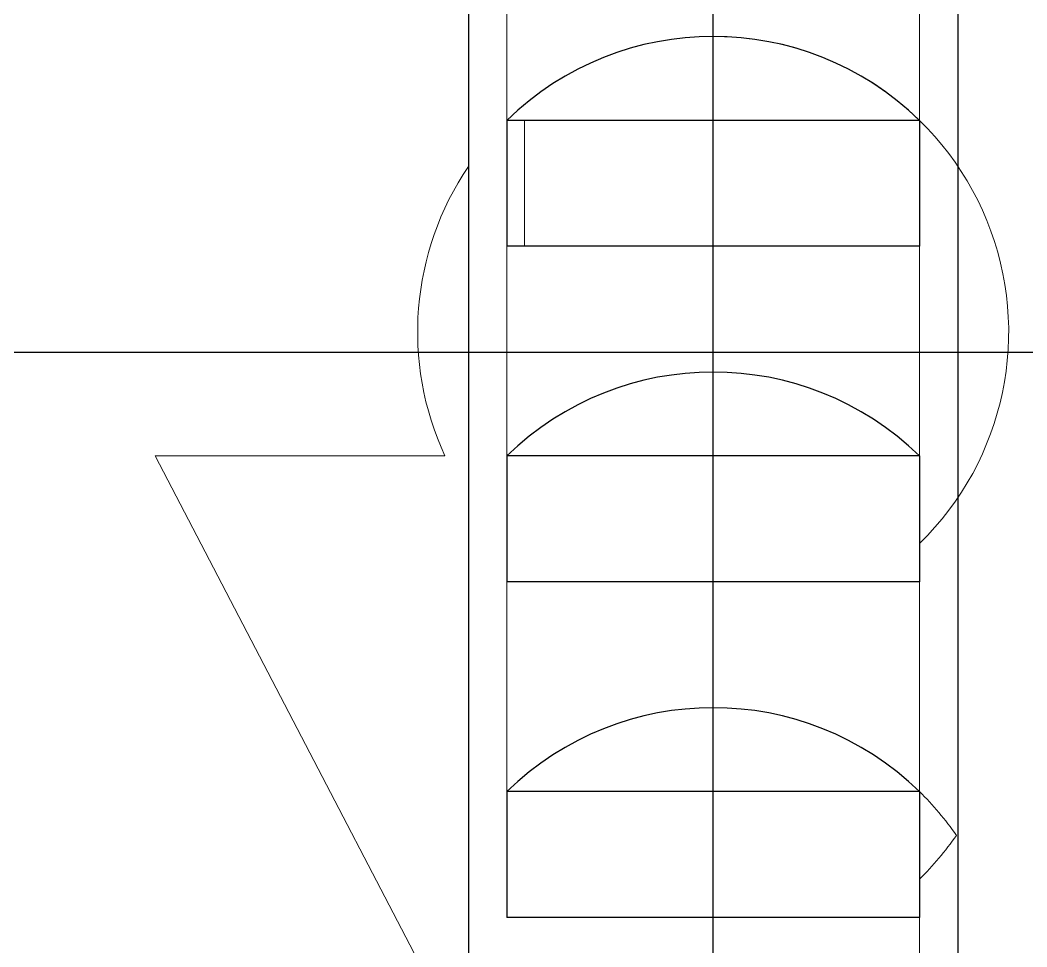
# Model space of a CAD drawing. Header units: millimetres. Extents: x 2148 to 2681, y 758 to 986.
# Drawn here: x 2428.96354 to 2428.97687, y 950.82143 to 950.83371 of the extents above; entities that cross this region are included whole.
import ezdxf

# ---------------------------------------------------------------- set-up
doc = ezdxf.new("R2010")
doc.units = ezdxf.units.MM
for name, color, linetype in [('0.4', 121, 'Continuous'), ('contrucion line05', 86, 'Continuous'), ('ELAYOUT', 4, 'Continuous')]:
    doc.layers.add(name, color=color, linetype=linetype)

msp = doc.modelspace()

# ---------------------------------------------------------------- linework, layer by layer
at = {"layer": '0.4', "color": 86, "lineweight": 0, "ltscale": 0.5}
for p, q in [((2428.969477323135, 950.8317705700174, -1.108796173853822e-08), (2428.969477323135, 950.8510831314924, -1.108796173853822e-08)), ((2428.969477323135, 950.8317705700174, -1.108796173853822e-08), (2428.969477323135, 950.8510831314924, -1.108796173853822e-08)), ((2428.969477323135, 950.8317705700174, -1.108796173853822e-08), (2428.969477323135, 950.8510831314924, -1.108796173853822e-08)), ((2428.969477323135, 950.8317705700174, -1.108796173853822e-08), (2428.969477323135, 950.8510831314924, -1.108796173853822e-08)), ((2428.969477323135, 950.8317705700174, -1.108796173853822e-08), (2428.969477323135, 950.8510831314924, -1.108796173853822e-08)), ((2428.969477323135, 950.8317705700174, -1.108796173853822e-08), (2428.969477323135, 950.8510831314924, -1.108796173853822e-08)), ((2428.969477323135, 950.8317705700174, -1.108796173853822e-08), (2428.969477323135, 950.8510831314924, -1.108796173853822e-08)), ((2428.969477323135, 950.8317705700174, -1.108796173853822e-08), (2428.969477323135, 950.8510831314924, -1.108796173853822e-08)), ((2428.969477323135, 950.8317705700174, -1.108796173853822e-08), (2428.969477323135, 950.8510831314924, -1.108796173853822e-08)), ((2428.969477323135, 950.8317705700174, -1.108796173853822e-08), (2428.969477323135, 950.8510831314924, -1.108796173853822e-08)), ((2428.972718055771, 950.8510831314924, -1.108796173853822e-08), (2428.972718055771, 950.8334905828668, -1.108796173853822e-08)), ((2428.972718055771, 950.8510831314924, -1.108796173853822e-08), (2428.972718055771, 950.8334905828668, -1.108796173853822e-08)), ((2428.972718055771, 950.8510831314924, -1.108796173853822e-08), (2428.972718055771, 950.8334905828668, -1.108796173853822e-08)), ((2428.972718055771, 950.8510831314924, -1.108796173853822e-08), (2428.972718055771, 950.8334905828668, -1.108796173853822e-08)), ((2428.972718055771, 950.8510831314924, -1.108796173853822e-08), (2428.972718055771, 950.8334905828668, -1.108796173853822e-08)), ((2428.972718055771, 950.8510831314924, -1.108796173853822e-08), (2428.972718055771, 950.8334905828668, -1.108796173853822e-08)), ((2428.972718055771, 950.8510831314924, -1.108796173853822e-08), (2428.972718055771, 950.8334905828668, -1.108796173853822e-08)), ((2428.972718055771, 950.8510831314924, -1.108796173853822e-08), (2428.972718055771, 950.8334905828668, -1.108796173853822e-08)), ((2428.972718055771, 950.8510831314924, -1.108796173853822e-08), (2428.972718055771, 950.8334905828668, -1.108796173853822e-08)), ((2428.972718055771, 950.8510831314924, -1.108796173853822e-08), (2428.972718055771, 950.8334905828668, -1.108796173853822e-08)), ((2428.969986581132, 950.8323794745373, -1.108796173853822e-08), (2428.969986581132, 950.8412683412024, -1.108796173853822e-08)), ((2428.969986581132, 950.8323794745373, -1.108796173853822e-08), (2428.969986581132, 950.8412683412024, -1.108796173853822e-08)), ((2428.969986581132, 950.8323794745373, -1.108796173853822e-08), (2428.969986581132, 950.8412683412024, -1.108796173853822e-08)), ((2428.969986581132, 950.8323794745373, -1.108796173853822e-08), (2428.969986581132, 950.8412683412024, -1.108796173853822e-08)), ((2428.969986581132, 950.8323794745373, -1.108796173853822e-08), (2428.969986581132, 950.8412683412024, -1.108796173853822e-08)), ((2428.969986581132, 950.8323794745373, -1.108796173853822e-08), (2428.969986581132, 950.8412683412024, -1.108796173853822e-08)), ((2428.969986581132, 950.8323794745373, -1.108796173853822e-08), (2428.969986581132, 950.8412683412024, -1.108796173853822e-08)), ((2428.969986581132, 950.8323794745373, -1.108796173853822e-08), (2428.969986581132, 950.8412683412024, -1.108796173853822e-08)), ((2428.969986581132, 950.8323794745373, -1.108796173853822e-08), (2428.969986581132, 950.8412683412024, -1.108796173853822e-08)), ((2428.969986581132, 950.8323794745373, -1.108796173853822e-08), (2428.969986581132, 950.8412683412024, -1.108796173853822e-08)), ((2428.975449530427, 950.8412683412024, -1.108796173853822e-08), (2428.975449530427, 950.8218239453706, -1.108796173853822e-08)), ((2428.975449530427, 950.8412683412024, -1.108796173853822e-08), (2428.975449530427, 950.8218239453706, -1.108796173853822e-08)), ((2428.975449530427, 950.8412683412024, -1.108796173853822e-08), (2428.975449530427, 950.8218239453706, -1.108796173853822e-08)), ((2428.975449530427, 950.8412683412024, -1.108796173853822e-08), (2428.975449530427, 950.8218239453706, -1.108796173853822e-08)), ((2428.975449530427, 950.8412683412024, -1.108796173853822e-08), (2428.975449530427, 950.8218239453706, -1.108796173853822e-08)), ((2428.975449530427, 950.8412683412024, -1.108796173853822e-08), (2428.975449530427, 950.8218239453706, -1.108796173853822e-08)), ((2428.975449530427, 950.8412683412024, -1.108796173853822e-08), (2428.975449530427, 950.8218239453706, -1.108796173853822e-08)), ((2428.975449530427, 950.8412683412024, -1.108796173853822e-08), (2428.975449530427, 950.8218239453706, -1.108796173853822e-08)), ((2428.975449530427, 950.8412683412024, -1.108796173853822e-08), (2428.975449530427, 950.8218239453706, -1.108796173853822e-08)), ((2428.975449530427, 950.8412683412024, -1.108796173853822e-08), (2428.975449530427, 950.8218239453706, -1.108796173853822e-08)), ((2428.969986581132, 950.8218239453706, -1.108796173853822e-08), (2428.969986581132, 950.8323794745373, -1.108796173853822e-08)), ((2428.970218062027, 950.8323794745373, -1.108796173853822e-08), (2428.969986581132, 950.8323794745373, -1.108796173853822e-08)), ((2428.969986581132, 950.8323794745373, -1.108796173853822e-08), (2428.969986581132, 950.8307128120358, -1.108796173853822e-08)), ((2428.969986581132, 950.8218239453706, -1.108796173853822e-08), (2428.969986581132, 950.8323794745373, -1.108796173853822e-08)), ((2428.970218062027, 950.8323794745373, -1.108796173853822e-08), (2428.969986581132, 950.8323794745373, -1.108796173853822e-08)), ((2428.969986581132, 950.8323794745373, -1.108796173853822e-08), (2428.969986581132, 950.8307128120358, -1.108796173853822e-08)), ((2428.969986581132, 950.8218239453706, -1.108796173853822e-08), (2428.969986581132, 950.8323794745373, -1.108796173853822e-08)), ((2428.970218062027, 950.8323794745373, -1.108796173853822e-08), (2428.969986581132, 950.8323794745373, -1.108796173853822e-08)), ((2428.969986581132, 950.8323794745373, -1.108796173853822e-08), (2428.969986581132, 950.8307128120358, -1.108796173853822e-08)), ((2428.969986581132, 950.8218239453706, -1.108796173853822e-08), (2428.969986581132, 950.8323794745373, -1.108796173853822e-08)), ((2428.970218062027, 950.8323794745373, -1.108796173853822e-08), (2428.969986581132, 950.8323794745373, -1.108796173853822e-08)), ((2428.969986581132, 950.8323794745373, -1.108796173853822e-08), (2428.969986581132, 950.8307128120358, -1.108796173853822e-08)), ((2428.969986581132, 950.8218239453706, -1.108796173853822e-08), (2428.969986581132, 950.8323794745373, -1.108796173853822e-08)), ((2428.970218062027, 950.8323794745373, -1.108796173853822e-08), (2428.969986581132, 950.8323794745373, -1.108796173853822e-08)), ((2428.969986581132, 950.8323794745373, -1.108796173853822e-08), (2428.969986581132, 950.8307128120358, -1.108796173853822e-08)), ((2428.969986581132, 950.8218239453706, -1.108796173853822e-08), (2428.969986581132, 950.8323794745373, -1.108796173853822e-08)), ((2428.970218062027, 950.8323794745373, -1.108796173853822e-08), (2428.969986581132, 950.8323794745373, -1.108796173853822e-08)), ((2428.969986581132, 950.8323794745373, -1.108796173853822e-08), (2428.969986581132, 950.8307128120358, -1.108796173853822e-08)), ((2428.969986581132, 950.8218239453706, -1.108796173853822e-08), (2428.969986581132, 950.8323794745373, -1.108796173853822e-08)), ((2428.970218062027, 950.8323794745373, -1.108796173853822e-08), (2428.969986581132, 950.8323794745373, -1.108796173853822e-08)), ((2428.969986581132, 950.8323794745373, -1.108796173853822e-08), (2428.969986581132, 950.8307128120358, -1.108796173853822e-08)), ((2428.969986581132, 950.8218239453706, -1.108796173853822e-08), (2428.969986581132, 950.8323794745373, -1.108796173853822e-08)), ((2428.970218062027, 950.8323794745373, -1.108796173853822e-08), (2428.969986581132, 950.8323794745373, -1.108796173853822e-08)), ((2428.969986581132, 950.8323794745373, -1.108796173853822e-08), (2428.969986581132, 950.8307128120358, -1.108796173853822e-08)), ((2428.969986581132, 950.8218239453706, -1.108796173853822e-08), (2428.969986581132, 950.8323794745373, -1.108796173853822e-08)), ((2428.970218062027, 950.8323794745373, -1.108796173853822e-08), (2428.969986581132, 950.8323794745373, -1.108796173853822e-08)), ((2428.969986581132, 950.8323794745373, -1.108796173853822e-08), (2428.969986581132, 950.8307128120358, -1.108796173853822e-08)), ((2428.969986581132, 950.8218239453706, -1.108796173853822e-08), (2428.969986581132, 950.8323794745373, -1.108796173853822e-08)), ((2428.970218062027, 950.8323794745373, -1.108796173853822e-08), (2428.969986581132, 950.8323794745373, -1.108796173853822e-08)), ((2428.969986581132, 950.8323794745373, -1.108796173853822e-08), (2428.969986581132, 950.8307128120358, -1.108796173853822e-08)), ((2428.970218062027, 950.8307128120358, -1.108796173853822e-08), (2428.970218062027, 950.8323794745373, -1.108796173853822e-08)), ((2428.970218062027, 950.8307128120358, -1.108796173853822e-08), (2428.970218062027, 950.8323794745373, -1.108796173853822e-08)), ((2428.970218062027, 950.8307128120358, -1.108796173853822e-08), (2428.970218062027, 950.8323794745373, -1.108796173853822e-08)), ((2428.970218062027, 950.8307128120358, -1.108796173853822e-08), (2428.970218062027, 950.8323794745373, -1.108796173853822e-08)), ((2428.970218062027, 950.8307128120358, -1.108796173853822e-08), (2428.970218062027, 950.8323794745373, -1.108796173853822e-08)), ((2428.970218062027, 950.8307128120358, -1.108796173853822e-08), (2428.970218062027, 950.8323794745373, -1.108796173853822e-08)), ((2428.970218062027, 950.8307128120358, -1.108796173853822e-08), (2428.970218062027, 950.8323794745373, -1.108796173853822e-08)), ((2428.970218062027, 950.8307128120358, -1.108796173853822e-08), (2428.970218062027, 950.8323794745373, -1.108796173853822e-08)), ((2428.970218062027, 950.8307128120358, -1.108796173853822e-08), (2428.970218062027, 950.8323794745373, -1.108796173853822e-08)), ((2428.970218062027, 950.8307128120358, -1.108796173853822e-08), (2428.970218062027, 950.8323794745373, -1.108796173853822e-08)), ((2428.969986581132, 950.8307128120358, -1.108796173853822e-08), (2428.970218062027, 950.8307128120358, -1.108796173853822e-08)), ((2428.969986581132, 950.8307128120358, -1.108796173853822e-08), (2428.970218062027, 950.8307128120358, -1.108796173853822e-08)), ((2428.969986581132, 950.8307128120358, -1.108796173853822e-08), (2428.970218062027, 950.8307128120358, -1.108796173853822e-08)), ((2428.969986581132, 950.8307128120358, -1.108796173853822e-08), (2428.970218062027, 950.8307128120358, -1.108796173853822e-08)), ((2428.969986581132, 950.8307128120358, -1.108796173853822e-08), (2428.970218062027, 950.8307128120358, -1.108796173853822e-08)), ((2428.969986581132, 950.8307128120358, -1.108796173853822e-08), (2428.970218062027, 950.8307128120358, -1.108796173853822e-08)), ((2428.969986581132, 950.8307128120358, -1.108796173853822e-08), (2428.970218062027, 950.8307128120358, -1.108796173853822e-08)), ((2428.969986581132, 950.8307128120358, -1.108796173853822e-08), (2428.970218062027, 950.8307128120358, -1.108796173853822e-08)), ((2428.969986581132, 950.8307128120358, -1.108796173853822e-08), (2428.970218062027, 950.8307128120358, -1.108796173853822e-08)), ((2428.969986581132, 950.8307128120358, -1.108796173853822e-08), (2428.970218062027, 950.8307128120358, -1.108796173853822e-08)), ((2428.972718055771, 950.8137498914875, -1.108796173853822e-08), (2428.965329956966, 950.8279350412047, -1.108796173853822e-08)), ((2428.965329956966, 950.8279350412047, -1.108796173853822e-08), (2428.969166501983, 950.8279350412047, -1.108796173853822e-08)), ((2428.972718055771, 950.8137498914875, -1.108796173853822e-08), (2428.965329956966, 950.8279350412047, -1.108796173853822e-08)), ((2428.965329956966, 950.8279350412047, -1.108796173853822e-08), (2428.969166501983, 950.8279350412047, -1.108796173853822e-08)), ((2428.972718055771, 950.8137498914875, -1.108796173853822e-08), (2428.965329956966, 950.8279350412047, -1.108796173853822e-08)), ((2428.965329956966, 950.8279350412047, -1.108796173853822e-08), (2428.969166501983, 950.8279350412047, -1.108796173853822e-08)), ((2428.972718055771, 950.8137498914875, -1.108796173853822e-08), (2428.965329956966, 950.8279350412047, -1.108796173853822e-08)), ((2428.965329956966, 950.8279350412047, -1.108796173853822e-08), (2428.969166501983, 950.8279350412047, -1.108796173853822e-08)), ((2428.972718055771, 950.8137498914875, -1.108796173853822e-08), (2428.965329956966, 950.8279350412047, -1.108796173853822e-08)), ((2428.965329956966, 950.8279350412047, -1.108796173853822e-08), (2428.969166501983, 950.8279350412047, -1.108796173853822e-08)), ((2428.972718055771, 950.8137498914875, -1.108796173853822e-08), (2428.965329956966, 950.8279350412047, -1.108796173853822e-08)), ((2428.965329956966, 950.8279350412047, -1.108796173853822e-08), (2428.969166501983, 950.8279350412047, -1.108796173853822e-08)), ((2428.972718055771, 950.8137498914875, -1.108796173853822e-08), (2428.965329956966, 950.8279350412047, -1.108796173853822e-08)), ((2428.965329956966, 950.8279350412047, -1.108796173853822e-08), (2428.969166501983, 950.8279350412047, -1.108796173853822e-08)), ((2428.972718055771, 950.8137498914875, -1.108796173853822e-08), (2428.965329956966, 950.8279350412047, -1.108796173853822e-08)), ((2428.965329956966, 950.8279350412047, -1.108796173853822e-08), (2428.969166501983, 950.8279350412047, -1.108796173853822e-08)), ((2428.972718055771, 950.8137498914875, -1.108796173853822e-08), (2428.965329956966, 950.8279350412047, -1.108796173853822e-08)), ((2428.965329956966, 950.8279350412047, -1.108796173853822e-08), (2428.969166501983, 950.8279350412047, -1.108796173853822e-08)), ((2428.972718055771, 950.8137498914875, -1.108796173853822e-08), (2428.965329956966, 950.8279350412047, -1.108796173853822e-08)), ((2428.965329956966, 950.8279350412047, -1.108796173853822e-08), (2428.969166501983, 950.8279350412047, -1.108796173853822e-08)), ((2428.975449530427, 950.8267757076827, -1.108796173853822e-08), (2428.975449530427, 950.8199720981501, -1.108796173853822e-08)), ((2428.975449530427, 950.8267757076827, -1.108796173853822e-08), (2428.975449530427, 950.8199720981501, -1.108796173853822e-08)), ((2428.975449530427, 950.8267757076827, -1.108796173853822e-08), (2428.975449530427, 950.8199720981501, -1.108796173853822e-08)), ((2428.975449530427, 950.8267757076827, -1.108796173853822e-08), (2428.975449530427, 950.8199720981501, -1.108796173853822e-08)), ((2428.975449530427, 950.8267757076827, -1.108796173853822e-08), (2428.975449530427, 950.8199720981501, -1.108796173853822e-08)), ((2428.975449530427, 950.8267757076827, -1.108796173853822e-08), (2428.975449530427, 950.8199720981501, -1.108796173853822e-08)), ((2428.975449530427, 950.8267757076827, -1.108796173853822e-08), (2428.975449530427, 950.8199720981501, -1.108796173853822e-08)), ((2428.975449530427, 950.8267757076827, -1.108796173853822e-08), (2428.975449530427, 950.8199720981501, -1.108796173853822e-08)), ((2428.975449530427, 950.8267757076827, -1.108796173853822e-08), (2428.975449530427, 950.8199720981501, -1.108796173853822e-08)), ((2428.975449530427, 950.8267757076827, -1.108796173853822e-08), (2428.975449530427, 950.8199720981501, -1.108796173853822e-08)), ((2428.975449530427, 950.8234906078723, -1.108796173853822e-08), (2428.975449530427, 950.8223312743502, -1.108796173853822e-08)), ((2428.975449530427, 950.8234906078723, -1.108796173853822e-08), (2428.975449530427, 950.8223312743502, -1.108796173853822e-08)), ((2428.975449530427, 950.8234906078723, -1.108796173853822e-08), (2428.975449530427, 950.8223312743502, -1.108796173853822e-08)), ((2428.975449530427, 950.8234906078723, -1.108796173853822e-08), (2428.975449530427, 950.8223312743502, -1.108796173853822e-08)), ((2428.975449530427, 950.8234906078723, -1.108796173853822e-08), (2428.975449530427, 950.8223312743502, -1.108796173853822e-08)), ((2428.975449530427, 950.8234906078723, -1.108796173853822e-08), (2428.975449530427, 950.8223312743502, -1.108796173853822e-08)), ((2428.975449530427, 950.8234906078723, -1.108796173853822e-08), (2428.975449530427, 950.8223312743502, -1.108796173853822e-08)), ((2428.975449530427, 950.8234906078723, -1.108796173853822e-08), (2428.975449530427, 950.8223312743502, -1.108796173853822e-08)), ((2428.975449530427, 950.8234906078723, -1.108796173853822e-08), (2428.975449530427, 950.8223312743502, -1.108796173853822e-08)), ((2428.975449530427, 950.8234906078723, -1.108796173853822e-08), (2428.975449530427, 950.8223312743502, -1.108796173853822e-08)), ((2428.975449530427, 950.8218239453706, -1.108796173853822e-08), (2428.969986581132, 950.8218239453706, -1.108796173853822e-08)), ((2428.975449530427, 950.8218239453706, -1.108796173853822e-08), (2428.969986581132, 950.8218239453706, -1.108796173853822e-08)), ((2428.975449530427, 950.8218239453706, -1.108796173853822e-08), (2428.969986581132, 950.8218239453706, -1.108796173853822e-08)), ((2428.975449530427, 950.8218239453706, -1.108796173853822e-08), (2428.969986581132, 950.8218239453706, -1.108796173853822e-08)), ((2428.975449530427, 950.8218239453706, -1.108796173853822e-08), (2428.969986581132, 950.8218239453706, -1.108796173853822e-08)), ((2428.975449530427, 950.8218239453706, -1.108796173853822e-08), (2428.969986581132, 950.8218239453706, -1.108796173853822e-08)), ((2428.975449530427, 950.8218239453706, -1.108796173853822e-08), (2428.969986581132, 950.8218239453706, -1.108796173853822e-08)), ((2428.975449530427, 950.8218239453706, -1.108796173853822e-08), (2428.969986581132, 950.8218239453706, -1.108796173853822e-08)), ((2428.975449530427, 950.8218239453706, -1.108796173853822e-08), (2428.969986581132, 950.8218239453706, -1.108796173853822e-08)), ((2428.975449530427, 950.8218239453706, -1.108796173853822e-08), (2428.969986581132, 950.8218239453706, -1.108796173853822e-08))]:
    msp.add_line(p, q, dxfattribs=at)
for centre, radius, start, end in [((2428.972718055771, 950.82957759111, -1.108796173853822e-08), 0.003912991760613786, 314.2709837656231, 90), ((2428.972718055771, 950.82957759111, -1.108796173853822e-08), 0.003912991760613786, 314.2709837656231, 90), ((2428.972718055771, 950.82957759111, -1.108796173853822e-08), 0.003912991760613786, 314.2709837656231, 90), ((2428.972718055771, 950.82957759111, -1.108796173853822e-08), 0.003912991760613786, 314.2709837656231, 90), ((2428.972718055771, 950.82957759111, -1.108796173853822e-08), 0.003912991760613786, 314.2709837656231, 90), ((2428.972718055771, 950.82957759111, -1.108796173853822e-08), 0.003912991760613786, 314.2709837656231, 90), ((2428.972718055771, 950.82957759111, -1.108796173853822e-08), 0.003912991760613786, 314.2709837656231, 90), ((2428.972718055771, 950.82957759111, -1.108796173853822e-08), 0.003912991760613786, 314.2709837656231, 90), ((2428.972718055771, 950.82957759111, -1.108796173853822e-08), 0.003912991760613786, 314.2709837656231, 90), ((2428.972718055771, 950.82957759111, -1.108796173853822e-08), 0.003912991760613786, 314.2709837656231, 90), ((2428.972718055771, 950.82957759111, -1.108796173853822e-08), 0.003912991760613786, 145.9140895742902, 204.8199602772743), ((2428.972718055771, 950.82957759111, -1.108796173853822e-08), 0.003912991760613786, 145.9140895742902, 204.8199602772743), ((2428.972718055771, 950.82957759111, -1.108796173853822e-08), 0.003912991760613786, 145.9140895742902, 204.8199602772743), ((2428.972718055771, 950.82957759111, -1.108796173853822e-08), 0.003912991760613786, 145.9140895742902, 204.8199602772743), ((2428.972718055771, 950.82957759111, -1.108796173853822e-08), 0.003912991760613786, 145.9140895742902, 204.8199602772743), ((2428.972718055771, 950.82957759111, -1.108796173853822e-08), 0.003912991760613786, 145.9140895742902, 204.8199602772743), ((2428.972718055771, 950.82957759111, -1.108796173853822e-08), 0.003912991760613786, 145.9140895742902, 204.8199602772743), ((2428.972718055771, 950.82957759111, -1.108796173853822e-08), 0.003912991760613786, 145.9140895742902, 204.8199602772743), ((2428.972718055771, 950.82957759111, -1.108796173853822e-08), 0.003912991760613786, 145.9140895742902, 204.8199602772743), ((2428.972718055771, 950.82957759111, -1.108796173853822e-08), 0.003912991760613786, 145.9140895742902, 204.8199602772743), ((2428.972718055771, 950.820688724445, -1.108796173853822e-08), 0.003912991760613786, 34.60442543421459, 45.72901623437693), ((2428.972718055771, 950.820688724445, -1.108796173853822e-08), 0.003912991760613786, 34.60442543421459, 45.72901623437693), ((2428.972718055771, 950.820688724445, -1.108796173853822e-08), 0.003912991760613786, 34.60442543421459, 45.72901623437693), ((2428.972718055771, 950.820688724445, -1.108796173853822e-08), 0.003912991760613786, 34.60442543421459, 45.72901623437693), ((2428.972718055771, 950.820688724445, -1.108796173853822e-08), 0.003912991760613786, 34.60442543421459, 45.72901623437693), ((2428.972718055771, 950.820688724445, -1.108796173853822e-08), 0.003912991760613786, 34.60442543421459, 45.72901623437693), ((2428.972718055771, 950.820688724445, -1.108796173853822e-08), 0.003912991760613786, 34.60442543421459, 45.72901623437693), ((2428.972718055771, 950.820688724445, -1.108796173853822e-08), 0.003912991760613786, 34.60442543421459, 45.72901623437693), ((2428.972718055771, 950.820688724445, -1.108796173853822e-08), 0.003912991760613786, 34.60442543421459, 45.72901623437693), ((2428.972718055771, 950.820688724445, -1.108796173853822e-08), 0.003912991760613786, 34.60442543421459, 45.72901623437693), ((2428.972718055771, 950.8251331577775, -1.108796173853822e-08), 0.003912991760615591, 314.2709837656231, 325.3955745657854), ((2428.972718055771, 950.8251331577775, -1.108796173853822e-08), 0.003912991760615591, 314.2709837656231, 325.3955745657854), ((2428.972718055771, 950.8251331577775, -1.108796173853822e-08), 0.003912991760615591, 314.2709837656231, 325.3955745657854), ((2428.972718055771, 950.8251331577775, -1.108796173853822e-08), 0.003912991760615591, 314.2709837656231, 325.3955745657854), ((2428.972718055771, 950.8251331577775, -1.108796173853822e-08), 0.003912991760615591, 314.2709837656231, 325.3955745657854), ((2428.972718055771, 950.8251331577775, -1.108796173853822e-08), 0.003912991760615591, 314.2709837656231, 325.3955745657854), ((2428.972718055771, 950.8251331577775, -1.108796173853822e-08), 0.003912991760615591, 314.2709837656231, 325.3955745657854), ((2428.972718055771, 950.8251331577775, -1.108796173853822e-08), 0.003912991760615591, 314.2709837656231, 325.3955745657854), ((2428.972718055771, 950.8251331577775, -1.108796173853822e-08), 0.003912991760615591, 314.2709837656231, 325.3955745657854), ((2428.972718055771, 950.8251331577775, -1.108796173853822e-08), 0.003912991760615591, 314.2709837656231, 325.3955745657854)]:
    msp.add_arc(centre, radius, start, end, dxfattribs=at)
at = {"layer": 'contrucion line05', "ltscale": 0.5}
for p, q in [((2428.972718055771, 950.813368033996, -1.108796173853822e-08), (2428.972718055771, 950.8646676230854, -1.108796173853822e-08)), ((2428.972718055771, 950.813368033996, -1.108796173853822e-08), (2428.972718055771, 950.8646676230854, -1.108796173853822e-08)), ((2428.972718055771, 950.813368033996, -1.108796173853822e-08), (2428.972718055771, 950.8646676230854, -1.108796173853822e-08)), ((2428.972718055771, 950.813368033996, -1.108796173853822e-08), (2428.972718055771, 950.8646676230854, -1.108796173853822e-08)), ((2428.972718055771, 950.813368033996, -1.108796173853822e-08), (2428.972718055771, 950.8646676230854, -1.108796173853822e-08)), ((2428.972718055771, 950.813368033996, -1.108796173853822e-08), (2428.972718055771, 950.8646676230854, -1.108796173853822e-08)), ((2428.972718055771, 950.813368033996, -1.108796173853822e-08), (2428.972718055771, 950.8646676230854, -1.108796173853822e-08)), ((2428.972718055771, 950.813368033996, -1.108796173853822e-08), (2428.972718055771, 950.8646676230854, -1.108796173853822e-08)), ((2428.972718055771, 950.813368033996, -1.108796173853822e-08), (2428.972718055771, 950.8646676230854, -1.108796173853822e-08)), ((2428.972718055771, 950.813368033996, -1.108796173853822e-08), (2428.972718055771, 950.8646676230854, -1.108796173853822e-08)), ((2428.972718055771, 950.813368033996, -1.108796173853822e-08), (2428.972718055771, 950.8646676230854, -1.108796173853822e-08)), ((2428.972718055771, 950.813368033996, -1.108796173853822e-08), (2428.972718055771, 950.8646676230854, -1.108796173853822e-08)), ((2428.972718055771, 950.813368033996, -1.108796173853822e-08), (2428.972718055771, 950.8646676230854, -1.108796173853822e-08)), ((2428.972718055771, 950.813368033996, -1.108796173853822e-08), (2428.972718055771, 950.8646676230854, -1.108796173853822e-08)), ((2428.972718055771, 950.813368033996, -1.108796173853822e-08), (2428.972718055771, 950.8646676230854, -1.108796173853822e-08)), ((2428.972718055771, 950.813368033996, -1.108796173853822e-08), (2428.972718055771, 950.8646676230854, -1.108796173853822e-08)), ((2428.972718055771, 950.813368033996, -1.108796173853822e-08), (2428.972718055771, 950.8646676230854, -1.108796173853822e-08)), ((2428.972718055771, 950.813368033996, -1.108796173853822e-08), (2428.972718055771, 950.8646676230854, -1.108796173853822e-08)), ((2428.972718055771, 950.813368033996, -1.108796173853822e-08), (2428.972718055771, 950.8646676230854, -1.108796173853822e-08)), ((2428.972718055771, 950.813368033996, -1.108796173853822e-08), (2428.972718055771, 950.8646676230854, -1.108796173853822e-08)), ((2428.969477323135, 950.8510831314924, -1.108796173853822e-08), (2428.969477323135, 950.8199720981501, -1.108796173853822e-08)), ((2428.969477323135, 950.8510831314924, -1.108796173853822e-08), (2428.969477323135, 950.8199720981501, -1.108796173853822e-08)), ((2428.969477323135, 950.8510831314924, -1.108796173853822e-08), (2428.969477323135, 950.8199720981501, -1.108796173853822e-08)), ((2428.969477323135, 950.8510831314924, -1.108796173853822e-08), (2428.969477323135, 950.8199720981501, -1.108796173853822e-08)), ((2428.969477323135, 950.8510831314924, -1.108796173853822e-08), (2428.969477323135, 950.8199720981501, -1.108796173853822e-08)), ((2428.969477323135, 950.8510831314924, -1.108796173853822e-08), (2428.969477323135, 950.8199720981501, -1.108796173853822e-08)), ((2428.969477323135, 950.8510831314924, -1.108796173853822e-08), (2428.969477323135, 950.8199720981501, -1.108796173853822e-08)), ((2428.969477323135, 950.8510831314924, -1.108796173853822e-08), (2428.969477323135, 950.8199720981501, -1.108796173853822e-08)), ((2428.969477323135, 950.8510831314924, -1.108796173853822e-08), (2428.969477323135, 950.8199720981501, -1.108796173853822e-08)), ((2428.969477323135, 950.8510831314924, -1.108796173853822e-08), (2428.969477323135, 950.8199720981501, -1.108796173853822e-08)), ((2428.975958788423, 950.8510831314924, -1.108796173853822e-08), (2428.975958788423, 950.8199720981501, -1.108796173853822e-08)), ((2428.975958788423, 950.8510831314924, -1.108796173853822e-08), (2428.975958788423, 950.8199720981501, -1.108796173853822e-08)), ((2428.975958788423, 950.8510831314924, -1.108796173853822e-08), (2428.975958788423, 950.8199720981501, -1.108796173853822e-08)), ((2428.975958788423, 950.8510831314924, -1.108796173853822e-08), (2428.975958788423, 950.8199720981501, -1.108796173853822e-08)), ((2428.975958788423, 950.8510831314924, -1.108796173853822e-08), (2428.975958788423, 950.8199720981501, -1.108796173853822e-08)), ((2428.975958788423, 950.8510831314924, -1.108796173853822e-08), (2428.975958788423, 950.8199720981501, -1.108796173853822e-08)), ((2428.975958788423, 950.8510831314924, -1.108796173853822e-08), (2428.975958788423, 950.8199720981501, -1.108796173853822e-08)), ((2428.975958788423, 950.8510831314924, -1.108796173853822e-08), (2428.975958788423, 950.8199720981501, -1.108796173853822e-08)), ((2428.975958788423, 950.8510831314924, -1.108796173853822e-08), (2428.975958788423, 950.8199720981501, -1.108796173853822e-08)), ((2428.975958788423, 950.8510831314924, -1.108796173853822e-08), (2428.975958788423, 950.8199720981501, -1.108796173853822e-08)), ((2428.975449530427, 950.8323794745373, -1.108796173853822e-08), (2428.969986581132, 950.8323794745373, -1.108796173853822e-08)), ((2428.969986581132, 950.8323794745373, -1.108796173853822e-08), (2428.969986581132, 950.8307128120358, -1.108796173853822e-08)), ((2428.975449530427, 950.8323794745373, -1.108796173853822e-08), (2428.969986581132, 950.8323794745373, -1.108796173853822e-08)), ((2428.969986581132, 950.8323794745373, -1.108796173853822e-08), (2428.969986581132, 950.8307128120358, -1.108796173853822e-08)), ((2428.975449530427, 950.8323794745373, -1.108796173853822e-08), (2428.969986581132, 950.8323794745373, -1.108796173853822e-08)), ((2428.969986581132, 950.8323794745373, -1.108796173853822e-08), (2428.969986581132, 950.8307128120358, -1.108796173853822e-08)), ((2428.975449530427, 950.8323794745373, -1.108796173853822e-08), (2428.969986581132, 950.8323794745373, -1.108796173853822e-08)), ((2428.969986581132, 950.8323794745373, -1.108796173853822e-08), (2428.969986581132, 950.8307128120358, -1.108796173853822e-08)), ((2428.975449530427, 950.8323794745373, -1.108796173853822e-08), (2428.969986581132, 950.8323794745373, -1.108796173853822e-08)), ((2428.969986581132, 950.8323794745373, -1.108796173853822e-08), (2428.969986581132, 950.8307128120358, -1.108796173853822e-08)), ((2428.975449530427, 950.8323794745373, -1.108796173853822e-08), (2428.969986581132, 950.8323794745373, -1.108796173853822e-08)), ((2428.969986581132, 950.8323794745373, -1.108796173853822e-08), (2428.969986581132, 950.8307128120358, -1.108796173853822e-08)), ((2428.975449530427, 950.8323794745373, -1.108796173853822e-08), (2428.969986581132, 950.8323794745373, -1.108796173853822e-08)), ((2428.969986581132, 950.8323794745373, -1.108796173853822e-08), (2428.969986581132, 950.8307128120358, -1.108796173853822e-08)), ((2428.975449530427, 950.8323794745373, -1.108796173853822e-08), (2428.969986581132, 950.8323794745373, -1.108796173853822e-08)), ((2428.969986581132, 950.8323794745373, -1.108796173853822e-08), (2428.969986581132, 950.8307128120358, -1.108796173853822e-08)), ((2428.975449530427, 950.8323794745373, -1.108796173853822e-08), (2428.969986581132, 950.8323794745373, -1.108796173853822e-08)), ((2428.969986581132, 950.8323794745373, -1.108796173853822e-08), (2428.969986581132, 950.8307128120358, -1.108796173853822e-08)), ((2428.975449530427, 950.8323794745373, -1.108796173853822e-08), (2428.969986581132, 950.8323794745373, -1.108796173853822e-08)), ((2428.969986581132, 950.8323794745373, -1.108796173853822e-08), (2428.969986581132, 950.8307128120358, -1.108796173853822e-08)), ((2428.975449530427, 950.8323794745373, -1.108796173853822e-08), (2428.975449530427, 950.8307128120358, -1.108796173853822e-08)), ((2428.975449530427, 950.8323794745373, -1.108796173853822e-08), (2428.975449530427, 950.8307128120358, -1.108796173853822e-08)), ((2428.975449530427, 950.8323794745373, -1.108796173853822e-08), (2428.975449530427, 950.8307128120358, -1.108796173853822e-08)), ((2428.975449530427, 950.8323794745373, -1.108796173853822e-08), (2428.975449530427, 950.8307128120358, -1.108796173853822e-08)), ((2428.975449530427, 950.8323794745373, -1.108796173853822e-08), (2428.975449530427, 950.8307128120358, -1.108796173853822e-08)), ((2428.975449530427, 950.8323794745373, -1.108796173853822e-08), (2428.975449530427, 950.8307128120358, -1.108796173853822e-08)), ((2428.975449530427, 950.8323794745373, -1.108796173853822e-08), (2428.975449530427, 950.8307128120358, -1.108796173853822e-08)), ((2428.975449530427, 950.8323794745373, -1.108796173853822e-08), (2428.975449530427, 950.8307128120358, -1.108796173853822e-08)), ((2428.975449530427, 950.8323794745373, -1.108796173853822e-08), (2428.975449530427, 950.8307128120358, -1.108796173853822e-08)), ((2428.975449530427, 950.8323794745373, -1.108796173853822e-08), (2428.975449530427, 950.8307128120358, -1.108796173853822e-08)), ((2428.975449530427, 950.8307128120358, -1.108796173853822e-08), (2428.969986581132, 950.8307128120358, -1.108796173853822e-08)), ((2428.975449530427, 950.8307128120358, -1.108796173853822e-08), (2428.969986581132, 950.8307128120358, -1.108796173853822e-08)), ((2428.975449530427, 950.8307128120358, -1.108796173853822e-08), (2428.969986581132, 950.8307128120358, -1.108796173853822e-08)), ((2428.975449530427, 950.8307128120358, -1.108796173853822e-08), (2428.969986581132, 950.8307128120358, -1.108796173853822e-08)), ((2428.975449530427, 950.8307128120358, -1.108796173853822e-08), (2428.969986581132, 950.8307128120358, -1.108796173853822e-08)), ((2428.975449530427, 950.8307128120358, -1.108796173853822e-08), (2428.969986581132, 950.8307128120358, -1.108796173853822e-08)), ((2428.975449530427, 950.8307128120358, -1.108796173853822e-08), (2428.969986581132, 950.8307128120358, -1.108796173853822e-08)), ((2428.975449530427, 950.8307128120358, -1.108796173853822e-08), (2428.969986581132, 950.8307128120358, -1.108796173853822e-08)), ((2428.975449530427, 950.8307128120358, -1.108796173853822e-08), (2428.969986581132, 950.8307128120358, -1.108796173853822e-08)), ((2428.975449530427, 950.8307128120358, -1.108796173853822e-08), (2428.969986581132, 950.8307128120358, -1.108796173853822e-08)), ((2428.975449530427, 950.8279350412047, -1.108796173853822e-08), (2428.969986581132, 950.8279350412047, -1.108796173853822e-08)), ((2428.969986581132, 950.8279350412047, -1.108796173853822e-08), (2428.969986581132, 950.8262683787033, -1.108796173853822e-08)), ((2428.975449530427, 950.8279350412047, -1.108796173853822e-08), (2428.969986581132, 950.8279350412047, -1.108796173853822e-08)), ((2428.969986581132, 950.8279350412047, -1.108796173853822e-08), (2428.969986581132, 950.8262683787033, -1.108796173853822e-08)), ((2428.975449530427, 950.8279350412047, -1.108796173853822e-08), (2428.969986581132, 950.8279350412047, -1.108796173853822e-08)), ((2428.969986581132, 950.8279350412047, -1.108796173853822e-08), (2428.969986581132, 950.8262683787033, -1.108796173853822e-08)), ((2428.975449530427, 950.8279350412047, -1.108796173853822e-08), (2428.969986581132, 950.8279350412047, -1.108796173853822e-08)), ((2428.969986581132, 950.8279350412047, -1.108796173853822e-08), (2428.969986581132, 950.8262683787033, -1.108796173853822e-08)), ((2428.975449530427, 950.8279350412047, -1.108796173853822e-08), (2428.969986581132, 950.8279350412047, -1.108796173853822e-08)), ((2428.969986581132, 950.8279350412047, -1.108796173853822e-08), (2428.969986581132, 950.8262683787033, -1.108796173853822e-08)), ((2428.975449530427, 950.8279350412047, -1.108796173853822e-08), (2428.969986581132, 950.8279350412047, -1.108796173853822e-08)), ((2428.969986581132, 950.8279350412047, -1.108796173853822e-08), (2428.969986581132, 950.8262683787033, -1.108796173853822e-08)), ((2428.975449530427, 950.8279350412047, -1.108796173853822e-08), (2428.969986581132, 950.8279350412047, -1.108796173853822e-08)), ((2428.969986581132, 950.8279350412047, -1.108796173853822e-08), (2428.969986581132, 950.8262683787033, -1.108796173853822e-08)), ((2428.975449530427, 950.8279350412047, -1.108796173853822e-08), (2428.969986581132, 950.8279350412047, -1.108796173853822e-08)), ((2428.969986581132, 950.8279350412047, -1.108796173853822e-08), (2428.969986581132, 950.8262683787033, -1.108796173853822e-08)), ((2428.975449530427, 950.8279350412047, -1.108796173853822e-08), (2428.969986581132, 950.8279350412047, -1.108796173853822e-08)), ((2428.969986581132, 950.8279350412047, -1.108796173853822e-08), (2428.969986581132, 950.8262683787033, -1.108796173853822e-08)), ((2428.975449530427, 950.8279350412047, -1.108796173853822e-08), (2428.969986581132, 950.8279350412047, -1.108796173853822e-08)), ((2428.969986581132, 950.8279350412047, -1.108796173853822e-08), (2428.969986581132, 950.8262683787033, -1.108796173853822e-08)), ((2428.975449530427, 950.8279350412047, -1.108796173853822e-08), (2428.975449530427, 950.8262683787033, -1.108796173853822e-08)), ((2428.975449530427, 950.8279350412047, -1.108796173853822e-08), (2428.975449530427, 950.8262683787033, -1.108796173853822e-08)), ((2428.975449530427, 950.8279350412047, -1.108796173853822e-08), (2428.975449530427, 950.8262683787033, -1.108796173853822e-08)), ((2428.975449530427, 950.8279350412047, -1.108796173853822e-08), (2428.975449530427, 950.8262683787033, -1.108796173853822e-08)), ((2428.975449530427, 950.8279350412047, -1.108796173853822e-08), (2428.975449530427, 950.8262683787033, -1.108796173853822e-08)), ((2428.975449530427, 950.8279350412047, -1.108796173853822e-08), (2428.975449530427, 950.8262683787033, -1.108796173853822e-08)), ((2428.975449530427, 950.8279350412047, -1.108796173853822e-08), (2428.975449530427, 950.8262683787033, -1.108796173853822e-08)), ((2428.975449530427, 950.8279350412047, -1.108796173853822e-08), (2428.975449530427, 950.8262683787033, -1.108796173853822e-08)), ((2428.975449530427, 950.8279350412047, -1.108796173853822e-08), (2428.975449530427, 950.8262683787033, -1.108796173853822e-08)), ((2428.975449530427, 950.8279350412047, -1.108796173853822e-08), (2428.975449530427, 950.8262683787033, -1.108796173853822e-08)), ((2428.975449530427, 950.8262683787033, -1.108796173853822e-08), (2428.969986581132, 950.8262683787033, -1.108796173853822e-08)), ((2428.975449530427, 950.8262683787033, -1.108796173853822e-08), (2428.969986581132, 950.8262683787033, -1.108796173853822e-08)), ((2428.975449530427, 950.8262683787033, -1.108796173853822e-08), (2428.969986581132, 950.8262683787033, -1.108796173853822e-08)), ((2428.975449530427, 950.8262683787033, -1.108796173853822e-08), (2428.969986581132, 950.8262683787033, -1.108796173853822e-08)), ((2428.975449530427, 950.8262683787033, -1.108796173853822e-08), (2428.969986581132, 950.8262683787033, -1.108796173853822e-08)), ((2428.975449530427, 950.8262683787033, -1.108796173853822e-08), (2428.969986581132, 950.8262683787033, -1.108796173853822e-08)), ((2428.975449530427, 950.8262683787033, -1.108796173853822e-08), (2428.969986581132, 950.8262683787033, -1.108796173853822e-08)), ((2428.975449530427, 950.8262683787033, -1.108796173853822e-08), (2428.969986581132, 950.8262683787033, -1.108796173853822e-08)), ((2428.975449530427, 950.8262683787033, -1.108796173853822e-08), (2428.969986581132, 950.8262683787033, -1.108796173853822e-08)), ((2428.975449530427, 950.8262683787033, -1.108796173853822e-08), (2428.969986581132, 950.8262683787033, -1.108796173853822e-08)), ((2428.975449530427, 950.8234906078723, -1.108796173853822e-08), (2428.969986581132, 950.8234906078723, -1.108796173853822e-08)), ((2428.969986581132, 950.8234906078723, -1.108796173853822e-08), (2428.969986581132, 950.8218239453706, -1.108796173853822e-08)), ((2428.975449530427, 950.8234906078723, -1.108796173853822e-08), (2428.969986581132, 950.8234906078723, -1.108796173853822e-08)), ((2428.969986581132, 950.8234906078723, -1.108796173853822e-08), (2428.969986581132, 950.8218239453706, -1.108796173853822e-08)), ((2428.975449530427, 950.8234906078723, -1.108796173853822e-08), (2428.969986581132, 950.8234906078723, -1.108796173853822e-08)), ((2428.969986581132, 950.8234906078723, -1.108796173853822e-08), (2428.969986581132, 950.8218239453706, -1.108796173853822e-08)), ((2428.975449530427, 950.8234906078723, -1.108796173853822e-08), (2428.969986581132, 950.8234906078723, -1.108796173853822e-08)), ((2428.969986581132, 950.8234906078723, -1.108796173853822e-08), (2428.969986581132, 950.8218239453706, -1.108796173853822e-08)), ((2428.975449530427, 950.8234906078723, -1.108796173853822e-08), (2428.969986581132, 950.8234906078723, -1.108796173853822e-08)), ((2428.969986581132, 950.8234906078723, -1.108796173853822e-08), (2428.969986581132, 950.8218239453706, -1.108796173853822e-08)), ((2428.975449530427, 950.8234906078723, -1.108796173853822e-08), (2428.969986581132, 950.8234906078723, -1.108796173853822e-08)), ((2428.969986581132, 950.8234906078723, -1.108796173853822e-08), (2428.969986581132, 950.8218239453706, -1.108796173853822e-08)), ((2428.975449530427, 950.8234906078723, -1.108796173853822e-08), (2428.969986581132, 950.8234906078723, -1.108796173853822e-08)), ((2428.969986581132, 950.8234906078723, -1.108796173853822e-08), (2428.969986581132, 950.8218239453706, -1.108796173853822e-08)), ((2428.975449530427, 950.8234906078723, -1.108796173853822e-08), (2428.969986581132, 950.8234906078723, -1.108796173853822e-08)), ((2428.969986581132, 950.8234906078723, -1.108796173853822e-08), (2428.969986581132, 950.8218239453706, -1.108796173853822e-08)), ((2428.975449530427, 950.8234906078723, -1.108796173853822e-08), (2428.969986581132, 950.8234906078723, -1.108796173853822e-08)), ((2428.969986581132, 950.8234906078723, -1.108796173853822e-08), (2428.969986581132, 950.8218239453706, -1.108796173853822e-08)), ((2428.975449530427, 950.8234906078723, -1.108796173853822e-08), (2428.969986581132, 950.8234906078723, -1.108796173853822e-08)), ((2428.969986581132, 950.8234906078723, -1.108796173853822e-08), (2428.969986581132, 950.8218239453706, -1.108796173853822e-08)), ((2428.975449530427, 950.8234906078723, -1.108796173853822e-08), (2428.975449530427, 950.8218239453706, -1.108796173853822e-08)), ((2428.975449530427, 950.8234906078723, -1.108796173853822e-08), (2428.975449530427, 950.8218239453706, -1.108796173853822e-08)), ((2428.975449530427, 950.8234906078723, -1.108796173853822e-08), (2428.975449530427, 950.8218239453706, -1.108796173853822e-08)), ((2428.975449530427, 950.8234906078723, -1.108796173853822e-08), (2428.975449530427, 950.8218239453706, -1.108796173853822e-08)), ((2428.975449530427, 950.8234906078723, -1.108796173853822e-08), (2428.975449530427, 950.8218239453706, -1.108796173853822e-08)), ((2428.975449530427, 950.8234906078723, -1.108796173853822e-08), (2428.975449530427, 950.8218239453706, -1.108796173853822e-08)), ((2428.975449530427, 950.8234906078723, -1.108796173853822e-08), (2428.975449530427, 950.8218239453706, -1.108796173853822e-08)), ((2428.975449530427, 950.8234906078723, -1.108796173853822e-08), (2428.975449530427, 950.8218239453706, -1.108796173853822e-08)), ((2428.975449530427, 950.8234906078723, -1.108796173853822e-08), (2428.975449530427, 950.8218239453706, -1.108796173853822e-08)), ((2428.975449530427, 950.8234906078723, -1.108796173853822e-08), (2428.975449530427, 950.8218239453706, -1.108796173853822e-08)), ((2428.975449530427, 950.8218239453706, -1.108796173853822e-08), (2428.969986581132, 950.8218239453706, -1.108796173853822e-08)), ((2428.975449530427, 950.8218239453706, -1.108796173853822e-08), (2428.969986581132, 950.8218239453706, -1.108796173853822e-08)), ((2428.975449530427, 950.8218239453706, -1.108796173853822e-08), (2428.969986581132, 950.8218239453706, -1.108796173853822e-08)), ((2428.975449530427, 950.8218239453706, -1.108796173853822e-08), (2428.969986581132, 950.8218239453706, -1.108796173853822e-08)), ((2428.975449530427, 950.8218239453706, -1.108796173853822e-08), (2428.969986581132, 950.8218239453706, -1.108796173853822e-08)), ((2428.975449530427, 950.8218239453706, -1.108796173853822e-08), (2428.969986581132, 950.8218239453706, -1.108796173853822e-08)), ((2428.975449530427, 950.8218239453706, -1.108796173853822e-08), (2428.969986581132, 950.8218239453706, -1.108796173853822e-08)), ((2428.975449530427, 950.8218239453706, -1.108796173853822e-08), (2428.969986581132, 950.8218239453706, -1.108796173853822e-08)), ((2428.975449530427, 950.8218239453706, -1.108796173853822e-08), (2428.969986581132, 950.8218239453706, -1.108796173853822e-08)), ((2428.975449530427, 950.8218239453706, -1.108796173853822e-08), (2428.969986581132, 950.8218239453706, -1.108796173853822e-08))]:
    msp.add_line(p, q, dxfattribs=at)
for centre in [(2428.972718055771, 950.82957759111, -1.108796173853822e-08), (2428.972718055771, 950.82957759111, -1.108796173853822e-08), (2428.972718055771, 950.82957759111, -1.108796173853822e-08), (2428.972718055771, 950.82957759111, -1.108796173853822e-08), (2428.972718055771, 950.82957759111, -1.108796173853822e-08), (2428.972718055771, 950.82957759111, -1.108796173853822e-08), (2428.972718055771, 950.82957759111, -1.108796173853822e-08), (2428.972718055771, 950.82957759111, -1.108796173853822e-08), (2428.972718055771, 950.82957759111, -1.108796173853822e-08), (2428.972718055771, 950.82957759111, -1.108796173853822e-08), (2428.972718055771, 950.8251331577775, -1.108796173853822e-08), (2428.972718055771, 950.8251331577775, -1.108796173853822e-08), (2428.972718055771, 950.8251331577775, -1.108796173853822e-08), (2428.972718055771, 950.8251331577775, -1.108796173853822e-08), (2428.972718055771, 950.8251331577775, -1.108796173853822e-08), (2428.972718055771, 950.8251331577775, -1.108796173853822e-08), (2428.972718055771, 950.8251331577775, -1.108796173853822e-08), (2428.972718055771, 950.8251331577775, -1.108796173853822e-08), (2428.972718055771, 950.8251331577775, -1.108796173853822e-08), (2428.972718055771, 950.8251331577775, -1.108796173853822e-08), (2428.972718055771, 950.820688724445, -1.108796173853822e-08), (2428.972718055771, 950.820688724445, -1.108796173853822e-08), (2428.972718055771, 950.820688724445, -1.108796173853822e-08), (2428.972718055771, 950.820688724445, -1.108796173853822e-08), (2428.972718055771, 950.820688724445, -1.108796173853822e-08), (2428.972718055771, 950.820688724445, -1.108796173853822e-08), (2428.972718055771, 950.820688724445, -1.108796173853822e-08), (2428.972718055771, 950.820688724445, -1.108796173853822e-08), (2428.972718055771, 950.820688724445, -1.108796173853822e-08), (2428.972718055771, 950.820688724445, -1.108796173853822e-08)]:
    msp.add_arc(centre, 0.003912991760608183, 45.72901623437693, 134.2709837656231, dxfattribs=at)
at = {"layer": 'ELAYOUT', "ltscale": 10}
msp.add_line((2428.208932927606, 950.8293112282844, -1.357348571316077e-08), (2431.407787035093, 950.8293112282844, -9.302158001018064e-09), dxfattribs=at)

doc.saveas('drawing.dxf')
